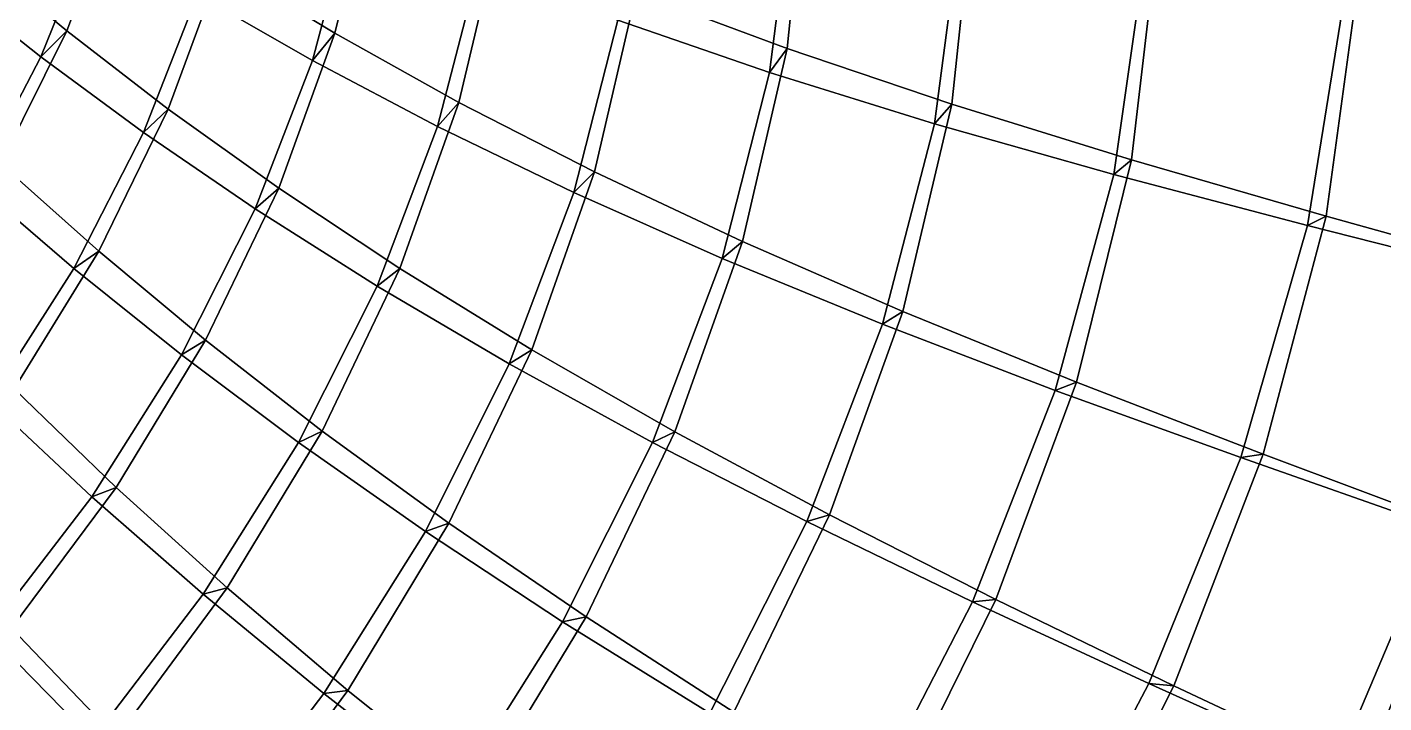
# Model space of a CAD drawing. Header units: metres. Extents: x -2184624 to 1125696, y -1900362 to 1900362.
# Drawn here: x 378009 to 861386, y -1030950 to -790229 of the extents above; entities that cross this region are included whole.
import ezdxf

# ---------------------------------------------------------------- set-up
doc = ezdxf.new("R2010")
doc.units = ezdxf.units.M

msp = doc.modelspace()

# ---------------------------------------------------------------- linework, layer by layer
at = {"layer": '1'}
for points in [[(601689.1, -714061.9, 82908.94), (655791.94, -729127.25, 79766.164), (648754.8, -797837.44, 104821.75), (594992.6, -777756.5, 110240.766)], [(376675.94, -719495.6, 150019.61), (410327.12, -743536.4, 149082.66), (392112.38, -791577.4, 175449.05), (359169.9, -764232.8, 177270.03)], [(460299.06, -716208.8, 118884.54), (501116, -736881.4, 117076.17), (487641.62, -792405.8, 144055.27), (447221.03, -767866.8, 147143.2)], [(452237.06, -729643.44, 93526.98), (493674.44, -749298.6, 90941.016), (479623.88, -802119.44, 117888.22), (438735.22, -778591.3, 121642.68)], [(596355.5, -727021.5, 55262.785), (650905.7, -740572, 51250.984), (642505.44, -806387.7, 76432.42), (588483.75, -787737, 82581.67)], [(650905.7, -740572, 51250.984), (655791.94, -729127.25, 79766.164), (648754.8, -797837.44, 104821.75), (642505.44, -806387.7, 76432.42)], [(642505.44, -806387.7, 76432.42), (648754.8, -797837.44, 104821.75), (655791.94, -729127.25, 79766.164), (650905.7, -740572, 51250.984)], [(655791.94, -729127.25, 79766.164), (715353.7, -743543.44, 75435.73), (707502.56, -817700.44, 97708.07), (648754.8, -797837.44, 104821.75)], [(367040.06, -731933.4, 125863.45), (401296.75, -755167.1, 124253.69), (382931.38, -800808.25, 150572.48), (349497.34, -774289.94, 152977.25)], [(493674.44, -749298.6, 90941.016), (501116, -736881.4, 117076.17), (487641.62, -792405.8, 144055.27), (479623.88, -802119.44, 117888.22)], [(479623.88, -802119.44, 117888.22), (487641.62, -792405.8, 144055.27), (501116, -736881.4, 117076.17), (493674.44, -749298.6, 90941.016)], [(501116, -736881.4, 117076.17), (545895.8, -757424.44, 114252.72), (531873.7, -817078.44, 139647.81), (487641.62, -792405.8, 144055.27)], [(401296.75, -755167.1, 124253.69), (410327.12, -743536.4, 149082.66), (392112.38, -791577.4, 175449.05), (382931.38, -800808.25, 150572.48)], [(382931.38, -800808.25, 150572.48), (392112.38, -791577.4, 175449.05), (410327.12, -743536.4, 149082.66), (401296.75, -755167.1, 124253.69)], [(410327.12, -743536.4, 149082.66), (447221.03, -767866.8, 147143.2), (428207.84, -819405.6, 172398.31), (392112.38, -791577.4, 175449.05)], [(650905.7, -740572, 51250.984), (710723.7, -753293.2, 46089.555), (701333.2, -824672.3, 68622.305), (642505.44, -806387.7, 76432.42)], [(710723.7, -753293.2, 46089.555), (715353.7, -743543.44, 75435.73), (707502.56, -817700.44, 97708.07), (701333.2, -824672.3, 68622.305)], [(701333.2, -824672.3, 68622.305), (707502.56, -817700.44, 97708.07), (715353.7, -743543.44, 75435.73), (710723.7, -753293.2, 46089.555)], [(715353.7, -743543.44, 75435.73), (780842.9, -757444.56, 69600.85), (771492.06, -837494.25, 88506.12), (707502.56, -817700.44, 97708.07)], [(493674.44, -749298.6, 90941.016), (538980.2, -768692.2, 87347.875), (524229.56, -825671.44, 112823.74), (479623.88, -802119.44, 117888.22)], [(710723.7, -753293.2, 46089.555), (776235.9, -765311.44, 39476.53), (765185.3, -842734.75, 58768.773), (701333.2, -824672.3, 68622.305)], [(401296.75, -755167.1, 124253.69), (438735.22, -778591.3, 121642.68), (419454.6, -827726.1, 146941.31), (382931.38, -800808.25, 150572.48)], [(538980.2, -768692.2, 87347.875), (545895.8, -757424.44, 114252.72), (531873.7, -817078.44, 139647.81), (524229.56, -825671.44, 112823.74)], [(524229.56, -825671.44, 112823.74), (531873.7, -817078.44, 139647.81), (545895.8, -757424.44, 114252.72), (538980.2, -768692.2, 87347.875)], [(545895.8, -757424.44, 114252.72), (594992.6, -777756.5, 110240.766), (580191.9, -841828.6, 133714.94), (531873.7, -817078.44, 139647.81)], [(776235.9, -765311.44, 39476.53), (780842.9, -757444.56, 69600.85), (771492.06, -837494.25, 88506.12), (765185.3, -842734.75, 58768.773)], [(765185.3, -842734.75, 58768.773), (771492.06, -837494.25, 88506.12), (780842.9, -757444.56, 69600.85), (776235.9, -765311.44, 39476.53)], [(780842.9, -757444.56, 69600.85), (852640.3, -771182.75, 61778.13), (840861.3, -857532, 76662.38), (771492.06, -837494.25, 88506.12)], [(359169.9, -764232.8, 177270.03), (392112.38, -791577.4, 175449.05), (368626.94, -838875.75, 199305.25), (336796.56, -808367.44, 202084.08)], [(382931.38, -800808.25, 150572.48), (392112.38, -791577.4, 175449.05), (359169.9, -764232.8, 177270.03), (349497.34, -774289.94, 152977.25)], [(349497.34, -774289.94, 152977.25), (359169.9, -764232.8, 177270.03), (392112.38, -791577.4, 175449.05), (382931.38, -800808.25, 150572.48)], [(438735.22, -778591.3, 121642.68), (447221.03, -767866.8, 147143.2), (428207.84, -819405.6, 172398.31), (419454.6, -827726.1, 146941.31)], [(419454.6, -827726.1, 146941.31), (428207.84, -819405.6, 172398.31), (447221.03, -767866.8, 147143.2), (438735.22, -778591.3, 121642.68)], [(447221.03, -767866.8, 147143.2), (487641.62, -792405.8, 144055.27), (467699.12, -847651.25, 167953.03), (428207.84, -819405.6, 172398.31)], [(479623.88, -802119.44, 117888.22), (487641.62, -792405.8, 144055.27), (447221.03, -767866.8, 147143.2), (438735.22, -778591.3, 121642.68)], [(438735.22, -778591.3, 121642.68), (447221.03, -767866.8, 147143.2), (487641.62, -792405.8, 144055.27), (479623.88, -802119.44, 117888.22)], [(776235.9, -765311.44, 39476.53), (847772.06, -776965.1, 30945.488), (834154.56, -860883.25, 46331.383), (765185.3, -842734.75, 58768.773)], [(538980.2, -768692.2, 87347.875), (588483.75, -787737, 82581.67), (572806.1, -849186.5, 106248.484), (524229.56, -825671.44, 112823.74)], [(847772.06, -776965.1, 30945.488), (852640.3, -771182.75, 61778.13), (840861.3, -857532, 76662.38), (834154.56, -860883.25, 46331.383)], [(834154.56, -860883.25, 46331.383), (840861.3, -857532, 76662.38), (852640.3, -771182.75, 61778.13), (847772.06, -776965.1, 30945.488)], [(852640.3, -771182.75, 61778.13), (930923, -785406.44, 51199.91), (915547.25, -878327.4, 61388.89), (840861.3, -857532, 76662.38)], [(349497.34, -774289.94, 152977.25), (382931.38, -800808.25, 150572.48), (359410.88, -845972, 174518.84), (327177.5, -816300.2, 177805.86)], [(588483.75, -787737, 82581.67), (594992.6, -777756.5, 110240.766), (580191.9, -841828.6, 133714.94), (572806.1, -849186.5, 106248.484)], [(572806.1, -849186.5, 106248.484), (580191.9, -841828.6, 133714.94), (594992.6, -777756.5, 110240.766), (588483.75, -787737, 82581.67)], [(594992.6, -777756.5, 110240.766), (648754.8, -797837.44, 104821.75), (632845.56, -866639.06, 126003.016), (580191.9, -841828.6, 133714.94)], [(642505.44, -806387.7, 76432.42), (648754.8, -797837.44, 104821.75), (594992.6, -777756.5, 110240.766), (588483.75, -787737, 82581.67)], [(588483.75, -787737, 82581.67), (594992.6, -777756.5, 110240.766), (648754.8, -797837.44, 104821.75), (642505.44, -806387.7, 76432.42)], [(847772.06, -776965.1, 30945.488), (925439.4, -788881.3, 19751.457), (908120.1, -879630.4, 30538.08), (834154.56, -860883.25, 46331.383)], [(438735.22, -778591.3, 121642.68), (479623.88, -802119.44, 117888.22), (459296.62, -854972.9, 141921.31), (419454.6, -827726.1, 146941.31)], [(588483.75, -787737, 82581.67), (642505.44, -806387.7, 76432.42), (625579.56, -872642.94, 97914.72), (572806.1, -849186.5, 106248.484)], [(382931.38, -800808.25, 150572.48), (392112.38, -791577.4, 175449.05), (368626.94, -838875.75, 199305.25), (359410.88, -845972, 174518.84)], [(359410.88, -845972, 174518.84), (368626.94, -838875.75, 199305.25), (392112.38, -791577.4, 175449.05), (382931.38, -800808.25, 150572.48)], [(392112.38, -791577.4, 175449.05), (428207.84, -819405.6, 172398.31), (403494.3, -870038.44, 195093.58), (368626.94, -838875.75, 199305.25)], [(419454.6, -827726.1, 146941.31), (428207.84, -819405.6, 172398.31), (392112.38, -791577.4, 175449.05), (382931.38, -800808.25, 150572.48)], [(382931.38, -800808.25, 150572.48), (392112.38, -791577.4, 175449.05), (428207.84, -819405.6, 172398.31), (419454.6, -827726.1, 146941.31)], [(479623.88, -802119.44, 117888.22), (487641.62, -792405.8, 144055.27), (467699.12, -847651.25, 167953.03), (459296.62, -854972.9, 141921.31)], [(459296.62, -854972.9, 141921.31), (467699.12, -847651.25, 167953.03), (487641.62, -792405.8, 144055.27), (479623.88, -802119.44, 117888.22)], [(487641.62, -792405.8, 144055.27), (531873.7, -817078.44, 139647.81), (510818.5, -876255.56, 161923.11), (467699.12, -847651.25, 167953.03)], [(524229.56, -825671.44, 112823.74), (531873.7, -817078.44, 139647.81), (487641.62, -792405.8, 144055.27), (479623.88, -802119.44, 117888.22)], [(479623.88, -802119.44, 117888.22), (487641.62, -792405.8, 144055.27), (531873.7, -817078.44, 139647.81), (524229.56, -825671.44, 112823.74)], [(382931.38, -800808.25, 150572.48), (419454.6, -827726.1, 146941.31), (394616.62, -876225.56, 169802.42), (359410.88, -845972, 174518.84)], [(479623.88, -802119.44, 117888.22), (524229.56, -825671.44, 112823.74), (502674.5, -882485.3, 135325.14), (459296.62, -854972.9, 141921.31)], [(642505.44, -806387.7, 76432.42), (648754.8, -797837.44, 104821.75), (632845.56, -866639.06, 126003.016), (625579.56, -872642.94, 97914.72)], [(625579.56, -872642.94, 97914.72), (632845.56, -866639.06, 126003.016), (648754.8, -797837.44, 104821.75), (642505.44, -806387.7, 76432.42)], [(648754.8, -797837.44, 104821.75), (707502.56, -817700.44, 97708.07), (690037.6, -891555.4, 116189), (632845.56, -866639.06, 126003.016)], [(701333.2, -824672.3, 68622.305), (707502.56, -817700.44, 97708.07), (648754.8, -797837.44, 104821.75), (642505.44, -806387.7, 76432.42)], [(642505.44, -806387.7, 76432.42), (648754.8, -797837.44, 104821.75), (707502.56, -817700.44, 97708.07), (701333.2, -824672.3, 68622.305)], [(642505.44, -806387.7, 76432.42), (701333.2, -824672.3, 68622.305), (682725.1, -896082.25, 87505.97), (625579.56, -872642.94, 97914.72)], [(419454.6, -827726.1, 146941.31), (428207.84, -819405.6, 172398.31), (403494.3, -870038.44, 195093.58), (394616.62, -876225.56, 169802.42)], [(394616.62, -876225.56, 169802.42), (403494.3, -870038.44, 195093.58), (428207.84, -819405.6, 172398.31), (419454.6, -827726.1, 146941.31)], [(428207.84, -819405.6, 172398.31), (467699.12, -847651.25, 167953.03), (441605.78, -901802.2, 189272.8), (403494.3, -870038.44, 195093.58)], [(459296.62, -854972.9, 141921.31), (467699.12, -847651.25, 167953.03), (428207.84, -819405.6, 172398.31), (419454.6, -827726.1, 146941.31)], [(419454.6, -827726.1, 146941.31), (428207.84, -819405.6, 172398.31), (467699.12, -847651.25, 167953.03), (459296.62, -854972.9, 141921.31)], [(524229.56, -825671.44, 112823.74), (531873.7, -817078.44, 139647.81), (510818.5, -876255.56, 161923.11), (502674.5, -882485.3, 135325.14)], [(502674.5, -882485.3, 135325.14), (510818.5, -876255.56, 161923.11), (531873.7, -817078.44, 139647.81), (524229.56, -825671.44, 112823.74)], [(531873.7, -817078.44, 139647.81), (580191.9, -841828.6, 133714.94), (557779.5, -905178.2, 154082.69), (510818.5, -876255.56, 161923.11)], [(572806.1, -849186.5, 106248.484), (580191.9, -841828.6, 133714.94), (531873.7, -817078.44, 139647.81), (524229.56, -825671.44, 112823.74)], [(524229.56, -825671.44, 112823.74), (531873.7, -817078.44, 139647.81), (580191.9, -841828.6, 133714.94), (572806.1, -849186.5, 106248.484)], [(701333.2, -824672.3, 68622.305), (707502.56, -817700.44, 97708.07), (690037.6, -891555.4, 116189), (682725.1, -896082.25, 87505.97)], [(682725.1, -896082.25, 87505.97), (690037.6, -891555.4, 116189), (707502.56, -817700.44, 97708.07), (701333.2, -824672.3, 68622.305)], [(707502.56, -817700.44, 97708.07), (771492.06, -837494.25, 88506.12), (751892.3, -916717.1, 103852.33), (690037.6, -891555.4, 116189)], [(765185.3, -842734.75, 58768.773), (771492.06, -837494.25, 88506.12), (707502.56, -817700.44, 97708.07), (701333.2, -824672.3, 68622.305)], [(701333.2, -824672.3, 68622.305), (707502.56, -817700.44, 97708.07), (771492.06, -837494.25, 88506.12), (765185.3, -842734.75, 58768.773)], [(524229.56, -825671.44, 112823.74), (572806.1, -849186.5, 106248.484), (549784.4, -910218.8, 126930.09), (502674.5, -882485.3, 135325.14)], [(701333.2, -824672.3, 68622.305), (765185.3, -842734.75, 58768.773), (744335.8, -919640.6, 74609.03), (682725.1, -896082.25, 87505.97)], [(419454.6, -827726.1, 146941.31), (459296.62, -854972.9, 141921.31), (432990.6, -907003.56, 163481.42), (394616.62, -876225.56, 169802.42)], [(368626.94, -838875.75, 199305.25), (403494.3, -870038.44, 195093.58), (373381.78, -919119.94, 215621.05), (340113.6, -884803.75, 221002.98)], [(394616.62, -876225.56, 169802.42), (403494.3, -870038.44, 195093.58), (368626.94, -838875.75, 199305.25), (359410.88, -845972, 174518.84)], [(359410.88, -845972, 174518.84), (368626.94, -838875.75, 199305.25), (403494.3, -870038.44, 195093.58), (394616.62, -876225.56, 169802.42)], [(765185.3, -842734.75, 58768.773), (771492.06, -837494.25, 88506.12), (751892.3, -916717.1, 103852.33), (744335.8, -919640.6, 74609.03)], [(744335.8, -919640.6, 74609.03), (751892.3, -916717.1, 103852.33), (771492.06, -837494.25, 88506.12), (765185.3, -842734.75, 58768.773)], [(771492.06, -837494.25, 88506.12), (840861.3, -857532, 76662.38), (818413.9, -942381.56, 88438.54), (751892.3, -916717.1, 103852.33)], [(834154.56, -860883.25, 46331.383), (840861.3, -857532, 76662.38), (771492.06, -837494.25, 88506.12), (765185.3, -842734.75, 58768.773)], [(765185.3, -842734.75, 58768.773), (771492.06, -837494.25, 88506.12), (840861.3, -857532, 76662.38), (834154.56, -860883.25, 46331.383)], [(572806.1, -849186.5, 106248.484), (580191.9, -841828.6, 133714.94), (557779.5, -905178.2, 154082.69), (549784.4, -910218.8, 126930.09)], [(549784.4, -910218.8, 126930.09), (557779.5, -905178.2, 154082.69), (580191.9, -841828.6, 133714.94), (572806.1, -849186.5, 106248.484)], [(580191.9, -841828.6, 133714.94), (632845.56, -866639.06, 126003.016), (608758.9, -934412.94, 144159.84), (557779.5, -905178.2, 154082.69)], [(625579.56, -872642.94, 97914.72), (632845.56, -866639.06, 126003.016), (580191.9, -841828.6, 133714.94), (572806.1, -849186.5, 106248.484)], [(572806.1, -849186.5, 106248.484), (580191.9, -841828.6, 133714.94), (632845.56, -866639.06, 126003.016), (625579.56, -872642.94, 97914.72)], [(765185.3, -842734.75, 58768.773), (834154.56, -860883.25, 46331.383), (810379.4, -943573.94, 58677.3), (744335.8, -919640.6, 74609.03)], [(359410.88, -845972, 174518.84), (394616.62, -876225.56, 169802.42), (364507.72, -923411.06, 190573.45), (330967.78, -890000.4, 196398.2)], [(459296.62, -854972.9, 141921.31), (467699.12, -847651.25, 167953.03), (441605.78, -901802.2, 189272.8), (432990.6, -907003.56, 163481.42)], [(432990.6, -907003.56, 163481.42), (441605.78, -901802.2, 189272.8), (467699.12, -847651.25, 167953.03), (459296.62, -854972.9, 141921.31)], [(467699.12, -847651.25, 167953.03), (510818.5, -876255.56, 161923.11), (483152.56, -934118.94, 181640.34), (441605.78, -901802.2, 189272.8)], [(502674.5, -882485.3, 135325.14), (510818.5, -876255.56, 161923.11), (467699.12, -847651.25, 167953.03), (459296.62, -854972.9, 141921.31)], [(459296.62, -854972.9, 141921.31), (467699.12, -847651.25, 167953.03), (510818.5, -876255.56, 161923.11), (502674.5, -882485.3, 135325.14)], [(572806.1, -849186.5, 106248.484), (625579.56, -872642.94, 97914.72), (600783.25, -938163.06, 116467.805), (549784.4, -910218.8, 126930.09)], [(459296.62, -854972.9, 141921.31), (502674.5, -882485.3, 135325.14), (474711.3, -938253.8, 155354.62), (432990.6, -907003.56, 163481.42)], [(834154.56, -860883.25, 46331.383), (840861.3, -857532, 76662.38), (818413.9, -942381.56, 88438.54), (810379.4, -943573.94, 58677.3)], [(810379.4, -943573.94, 58677.3), (818413.9, -942381.56, 88438.54), (840861.3, -857532, 76662.38), (834154.56, -860883.25, 46331.383)], [(840861.3, -857532, 76662.38), (915547.25, -878327.4, 61388.89), (889426.6, -968948.75, 69220.7), (818413.9, -942381.56, 88438.54)], [(908120.1, -879630.4, 30538.08), (915547.25, -878327.4, 61388.89), (840861.3, -857532, 76662.38), (834154.56, -860883.25, 46331.383)], [(834154.56, -860883.25, 46331.383), (840861.3, -857532, 76662.38), (915547.25, -878327.4, 61388.89), (908120.1, -879630.4, 30538.08)], [(834154.56, -860883.25, 46331.383), (908120.1, -879630.4, 30538.08), (880637.6, -968284.9, 38991.566), (810379.4, -943573.94, 58677.3)], [(394616.62, -876225.56, 169802.42), (403494.3, -870038.44, 195093.58), (373381.78, -919119.94, 215621.05), (364507.72, -923411.06, 190573.45)], [(364507.72, -923411.06, 190573.45), (373381.78, -919119.94, 215621.05), (403494.3, -870038.44, 195093.58), (394616.62, -876225.56, 169802.42)], [(403494.3, -870038.44, 195093.58), (441605.78, -901802.2, 189272.8), (409733.38, -954198.75, 208444.06), (373381.78, -919119.94, 215621.05)], [(432990.6, -907003.56, 163481.42), (441605.78, -901802.2, 189272.8), (403494.3, -870038.44, 195093.58), (394616.62, -876225.56, 169802.42)], [(394616.62, -876225.56, 169802.42), (403494.3, -870038.44, 195093.58), (441605.78, -901802.2, 189272.8), (432990.6, -907003.56, 163481.42)], [(625579.56, -872642.94, 97914.72), (632845.56, -866639.06, 126003.016), (608758.9, -934412.94, 144159.84), (600783.25, -938163.06, 116467.805)], [(600783.25, -938163.06, 116467.805), (608758.9, -934412.94, 144159.84), (632845.56, -866639.06, 126003.016), (625579.56, -872642.94, 97914.72)], [(632845.56, -866639.06, 126003.016), (690037.6, -891555.4, 116189), (663879.56, -964006.9, 131818.97), (608758.9, -934412.94, 144159.84)], [(682725.1, -896082.25, 87505.97), (690037.6, -891555.4, 116189), (632845.56, -866639.06, 126003.016), (625579.56, -872642.94, 97914.72)], [(625579.56, -872642.94, 97914.72), (632845.56, -866639.06, 126003.016), (690037.6, -891555.4, 116189), (682725.1, -896082.25, 87505.97)], [(625579.56, -872642.94, 97914.72), (682725.1, -896082.25, 87505.97), (655771.7, -966361.1, 103606.46), (600783.25, -938163.06, 116467.805)], [(394616.62, -876225.56, 169802.42), (432990.6, -907003.56, 163481.42), (401057.75, -957516.1, 182955.94), (364507.72, -923411.06, 190573.45)], [(502674.5, -882485.3, 135325.14), (510818.5, -876255.56, 161923.11), (483152.56, -934118.94, 181640.34), (474711.3, -938253.8, 155354.62)], [(474711.3, -938253.8, 155354.62), (483152.56, -934118.94, 181640.34), (510818.5, -876255.56, 161923.11), (502674.5, -882485.3, 135325.14)], [(510818.5, -876255.56, 161923.11), (557779.5, -905178.2, 154082.69), (528299.56, -966959.06, 171960.75), (483152.56, -934118.94, 181640.34)], [(549784.4, -910218.8, 126930.09), (557779.5, -905178.2, 154082.69), (510818.5, -876255.56, 161923.11), (502674.5, -882485.3, 135325.14)], [(502674.5, -882485.3, 135325.14), (510818.5, -876255.56, 161923.11), (557779.5, -905178.2, 154082.69), (549784.4, -910218.8, 126930.09)], [(502674.5, -882485.3, 135325.14), (549784.4, -910218.8, 126930.09), (519929.1, -969942.3, 145188.03), (474711.3, -938253.8, 155354.62)], [(682725.1, -896082.25, 87505.97), (690037.6, -891555.4, 116189), (663879.56, -964006.9, 131818.97), (655771.7, -966361.1, 103606.46)], [(655771.7, -966361.1, 103606.46), (663879.56, -964006.9, 131818.97), (690037.6, -891555.4, 116189), (682725.1, -896082.25, 87505.97)], [(690037.6, -891555.4, 116189), (751892.3, -916717.1, 103852.33), (723184.25, -994077.3, 116640.7), (663879.56, -964006.9, 131818.97)], [(744335.8, -919640.6, 74609.03), (751892.3, -916717.1, 103852.33), (690037.6, -891555.4, 116189), (682725.1, -896082.25, 87505.97)], [(682725.1, -896082.25, 87505.97), (690037.6, -891555.4, 116189), (751892.3, -916717.1, 103852.33), (744335.8, -919640.6, 74609.03)], [(682725.1, -896082.25, 87505.97), (744335.8, -919640.6, 74609.03), (714766.5, -994927.06, 87930.53), (655771.7, -966361.1, 103606.46)], [(432990.6, -907003.56, 163481.42), (441605.78, -901802.2, 189272.8), (409733.38, -954198.75, 208444.06), (401057.75, -957516.1, 182955.94)], [(401057.75, -957516.1, 182955.94), (409733.38, -954198.75, 208444.06), (441605.78, -901802.2, 189272.8), (432990.6, -907003.56, 163481.42)], [(441605.78, -901802.2, 189272.8), (483152.56, -934118.94, 181640.34), (449326.44, -990002.4, 199263.27), (409733.38, -954198.75, 208444.06)], [(474711.3, -938253.8, 155354.62), (483152.56, -934118.94, 181640.34), (441605.78, -901802.2, 189272.8), (432990.6, -907003.56, 163481.42)], [(432990.6, -907003.56, 163481.42), (441605.78, -901802.2, 189272.8), (483152.56, -934118.94, 181640.34), (474711.3, -938253.8, 155354.62)], [(432990.6, -907003.56, 163481.42), (474711.3, -938253.8, 155354.62), (440764.94, -992273.75, 173337.11), (401057.75, -957516.1, 182955.94)], [(549784.4, -910218.8, 126930.09), (557779.5, -905178.2, 154082.69), (528299.56, -966959.06, 171960.75), (519929.1, -969942.3, 145188.03)], [(519929.1, -969942.3, 145188.03), (528299.56, -966959.06, 171960.75), (557779.5, -905178.2, 154082.69), (549784.4, -910218.8, 126930.09)], [(557779.5, -905178.2, 154082.69), (608758.9, -934412.94, 144159.84), (577172.2, -1000321, 159954.64), (528299.56, -966959.06, 171960.75)], [(600783.25, -938163.06, 116467.805), (608758.9, -934412.94, 144159.84), (557779.5, -905178.2, 154082.69), (549784.4, -910218.8, 126930.09)], [(549784.4, -910218.8, 126930.09), (557779.5, -905178.2, 154082.69), (608758.9, -934412.94, 144159.84), (600783.25, -938163.06, 116467.805)], [(549784.4, -910218.8, 126930.09), (600783.25, -938163.06, 116467.805), (568752.8, -1002063.1, 132703.92), (519929.1, -969942.3, 145188.03)], [(744335.8, -919640.6, 74609.03), (751892.3, -916717.1, 103852.33), (723184.25, -994077.3, 116640.7), (714766.5, -994927.06, 87930.53)], [(714766.5, -994927.06, 87930.53), (723184.25, -994077.3, 116640.7), (751892.3, -916717.1, 103852.33), (744335.8, -919640.6, 74609.03)], [(751892.3, -916717.1, 103852.33), (818413.9, -942381.56, 88438.54), (786602.5, -1024830.7, 98099.71), (723184.25, -994077.3, 116640.7)], [(810379.4, -943573.94, 58677.3), (818413.9, -942381.56, 88438.54), (751892.3, -916717.1, 103852.33), (744335.8, -919640.6, 74609.03)], [(744335.8, -919640.6, 74609.03), (751892.3, -916717.1, 103852.33), (818413.9, -942381.56, 88438.54), (810379.4, -943573.94, 58677.3)], [(373381.78, -919119.94, 215621.05), (409733.38, -954198.75, 208444.06), (372473.75, -1004301.7, 225824.31), (338205.53, -966116.06, 234316.19)], [(401057.75, -957516.1, 182955.94), (409733.38, -954198.75, 208444.06), (373381.78, -919119.94, 215621.05), (364507.72, -923411.06, 190573.45)], [(364507.72, -923411.06, 190573.45), (373381.78, -919119.94, 215621.05), (409733.38, -954198.75, 208444.06), (401057.75, -957516.1, 182955.94)], [(744335.8, -919640.6, 74609.03), (810379.4, -943573.94, 58677.3), (777668.6, -1024065.2, 68917.914), (714766.5, -994927.06, 87930.53)], [(364507.72, -923411.06, 190573.45), (401057.75, -957516.1, 182955.94), (363870.5, -1005941.2, 200674.38), (329448.47, -968719.44, 209559.28)], [(474711.3, -938253.8, 155354.62), (483152.56, -934118.94, 181640.34), (449326.44, -990002.4, 199263.27), (440764.94, -992273.75, 173337.11)], [(440764.94, -992273.75, 173337.11), (449326.44, -990002.4, 199263.27), (483152.56, -934118.94, 181640.34), (474711.3, -938253.8, 155354.62)], [(483152.56, -934118.94, 181640.34), (528299.56, -966959.06, 171960.75), (492289.78, -1026506.8, 187838.45), (449326.44, -990002.4, 199263.27)], [(519929.1, -969942.3, 145188.03), (528299.56, -966959.06, 171960.75), (483152.56, -934118.94, 181640.34), (474711.3, -938253.8, 155354.62)], [(474711.3, -938253.8, 155354.62), (483152.56, -934118.94, 181640.34), (528299.56, -966959.06, 171960.75), (519929.1, -969942.3, 145188.03)], [(600783.25, -938163.06, 116467.805), (608758.9, -934412.94, 144159.84), (577172.2, -1000321, 159954.64), (568752.8, -1002063.1, 132703.92)], [(568752.8, -1002063.1, 132703.92), (577172.2, -1000321, 159954.64), (608758.9, -934412.94, 144159.84), (600783.25, -938163.06, 116467.805)], [(608758.9, -934412.94, 144159.84), (663879.56, -964006.9, 131818.97), (629838.9, -1034245.3, 145287.22), (577172.2, -1000321, 159954.64)], [(655771.7, -966361.1, 103606.46), (663879.56, -964006.9, 131818.97), (608758.9, -934412.94, 144159.84), (600783.25, -938163.06, 116467.805)], [(600783.25, -938163.06, 116467.805), (608758.9, -934412.94, 144159.84), (663879.56, -964006.9, 131818.97), (655771.7, -966361.1, 103606.46)], [(474711.3, -938253.8, 155354.62), (519929.1, -969942.3, 145188.03), (483745.97, -1027654.94, 161476.83), (440764.94, -992273.75, 173337.11)], [(600783.25, -938163.06, 116467.805), (655771.7, -966361.1, 103606.46), (621232.4, -1034652.2, 117568.88), (568752.8, -1002063.1, 132703.92)], [(810379.4, -943573.94, 58677.3), (818413.9, -942381.56, 88438.54), (786602.5, -1024830.7, 98099.71), (777668.6, -1024065.2, 68917.914)], [(777668.6, -1024065.2, 68917.914), (786602.5, -1024830.7, 98099.71), (818413.9, -942381.56, 88438.54), (810379.4, -943573.94, 58677.3)], [(818413.9, -942381.56, 88438.54), (889426.6, -968948.75, 69220.7), (853908.8, -1056567.1, 75547.03), (786602.5, -1024830.7, 98099.71)], [(880637.6, -968284.9, 38991.566), (889426.6, -968948.75, 69220.7), (818413.9, -942381.56, 88438.54), (810379.4, -943573.94, 58677.3)], [(810379.4, -943573.94, 58677.3), (818413.9, -942381.56, 88438.54), (889426.6, -968948.75, 69220.7), (880637.6, -968284.9, 38991.566)], [(810379.4, -943573.94, 58677.3), (880637.6, -968284.9, 38991.566), (844220.94, -1054076.4, 45921.16), (777668.6, -1024065.2, 68917.914)], [(401057.75, -957516.1, 182955.94), (409733.38, -954198.75, 208444.06), (372473.75, -1004301.7, 225824.31), (363870.5, -1005941.2, 200674.38)], [(363870.5, -1005941.2, 200674.38), (372473.75, -1004301.7, 225824.31), (409733.38, -954198.75, 208444.06), (401057.75, -957516.1, 182955.94)], [(409733.38, -954198.75, 208444.06), (449326.44, -990002.4, 199263.27), (409792.75, -1043364.5, 215164.86), (372473.75, -1004301.7, 225824.31)], [(440764.94, -992273.75, 173337.11), (449326.44, -990002.4, 199263.27), (409733.38, -954198.75, 208444.06), (401057.75, -957516.1, 182955.94)], [(401057.75, -957516.1, 182955.94), (409733.38, -954198.75, 208444.06), (449326.44, -990002.4, 199263.27), (440764.94, -992273.75, 173337.11)], [(401057.75, -957516.1, 182955.94), (440764.94, -992273.75, 173337.11), (401263.88, -1043973, 189620.64), (363870.5, -1005941.2, 200674.38)], [(655771.7, -966361.1, 103606.46), (663879.56, -964006.9, 131818.97), (629838.9, -1034245.3, 145287.22), (621232.4, -1034652.2, 117568.88)], [(621232.4, -1034652.2, 117568.88), (629838.9, -1034245.3, 145287.22), (663879.56, -964006.9, 131818.97), (655771.7, -966361.1, 103606.46)], [(655771.7, -966361.1, 103606.46), (714766.5, -994927.06, 87930.53), (677338.6, -1067800, 99378.81), (621232.4, -1034652.2, 117568.88)], [(663879.56, -964006.9, 131818.97), (723184.25, -994077.3, 116640.7), (686291.5, -1068826.8, 127553.375), (629838.9, -1034245.3, 145287.22)], [(714766.5, -994927.06, 87930.53), (723184.25, -994077.3, 116640.7), (663879.56, -964006.9, 131818.97), (655771.7, -966361.1, 103606.46)], [(655771.7, -966361.1, 103606.46), (663879.56, -964006.9, 131818.97), (723184.25, -994077.3, 116640.7), (714766.5, -994927.06, 87930.53)], [(519929.1, -969942.3, 145188.03), (528299.56, -966959.06, 171960.75), (492289.78, -1026506.8, 187838.45), (483745.97, -1027654.94, 161476.83)], [(483745.97, -1027654.94, 161476.83), (492289.78, -1026506.8, 187838.45), (528299.56, -966959.06, 171960.75), (519929.1, -969942.3, 145188.03)], [(519929.1, -969942.3, 145188.03), (568752.8, -1002063.1, 132703.92), (530074.4, -1063653.8, 147095.9), (483745.97, -1027654.94, 161476.83)], [(528299.56, -966959.06, 171960.75), (577172.2, -1000321, 159954.64), (538710.75, -1063711, 173890.38), (492289.78, -1026506.8, 187838.45)], [(568752.8, -1002063.1, 132703.92), (577172.2, -1000321, 159954.64), (528299.56, -966959.06, 171960.75), (519929.1, -969942.3, 145188.03)], [(519929.1, -969942.3, 145188.03), (528299.56, -966959.06, 171960.75), (577172.2, -1000321, 159954.64), (568752.8, -1002063.1, 132703.92)], [(880637.6, -968284.9, 38991.566), (889426.6, -968948.75, 69220.7), (853908.8, -1056567.1, 75547.03), (844220.94, -1054076.4, 45921.16)], [(880637.6, -968284.9, 38991.566), (954637.25, -994326.2, 14632.164), (913969.25, -1085348.8, 18163.695), (844220.94, -1054076.4, 45921.16)], [(844220.94, -1054076.4, 45921.16), (853908.8, -1056567.1, 75547.03), (889426.6, -968948.75, 69220.7), (880637.6, -968284.9, 38991.566)], [(889426.6, -968948.75, 69220.7), (964503.9, -996958.8, 45274.082), (924681.6, -1089670, 48208.742), (853908.8, -1056567.1, 75547.03)], [(440764.94, -992273.75, 173337.11), (449326.44, -990002.4, 199263.27), (409792.75, -1043364.5, 215164.86), (401263.88, -1043973, 189620.64)], [(401263.88, -1043973, 189620.64), (409792.75, -1043364.5, 215164.86), (449326.44, -990002.4, 199263.27), (440764.94, -992273.75, 173337.11)], [(449326.44, -990002.4, 199263.27), (492289.78, -1026506.8, 187838.45), (450263.84, -1083283.9, 202097.3), (409792.75, -1043364.5, 215164.86)], [(483745.97, -1027654.94, 161476.83), (492289.78, -1026506.8, 187838.45), (449326.44, -990002.4, 199263.27), (440764.94, -992273.75, 173337.11)], [(440764.94, -992273.75, 173337.11), (449326.44, -990002.4, 199263.27), (492289.78, -1026506.8, 187838.45), (483745.97, -1027654.94, 161476.83)], [(440764.94, -992273.75, 173337.11), (483745.97, -1027654.94, 161476.83), (441719.53, -1082789.4, 176156.58), (401263.88, -1043973, 189620.64)], [(714766.5, -994927.06, 87930.53), (723184.25, -994077.3, 116640.7), (686291.5, -1068826.8, 127553.375), (677338.6, -1067800, 99378.81)], [(677338.6, -1067800, 99378.81), (686291.5, -1068826.8, 127553.375), (723184.25, -994077.3, 116640.7), (714766.5, -994927.06, 87930.53)], [(714766.5, -994927.06, 87930.53), (777668.6, -1024065.2, 68917.914), (736936.1, -1101658.2, 77646.66), (677338.6, -1067800, 99378.81)], [(723184.25, -994077.3, 116640.7), (786602.5, -1024830.7, 98099.71), (746417.6, -1104221, 106266.266), (686291.5, -1068826.8, 127553.375)], [(777668.6, -1024065.2, 68917.914), (786602.5, -1024830.7, 98099.71), (723184.25, -994077.3, 116640.7), (714766.5, -994927.06, 87930.53)], [(714766.5, -994927.06, 87930.53), (723184.25, -994077.3, 116640.7), (786602.5, -1024830.7, 98099.71), (777668.6, -1024065.2, 68917.914)], [(568752.8, -1002063.1, 132703.92), (577172.2, -1000321, 159954.64), (538710.75, -1063711, 173890.38), (530074.4, -1063653.8, 147095.9)], [(530074.4, -1063653.8, 147095.9), (538710.75, -1063711, 173890.38), (577172.2, -1000321, 159954.64), (568752.8, -1002063.1, 132703.92)], [(577172.2, -1000321, 159954.64), (629838.9, -1034245.3, 145287.22), (588621.25, -1101646.2, 157091.58), (538710.75, -1063711, 173890.38)], [(621232.4, -1034652.2, 117568.88), (629838.9, -1034245.3, 145287.22), (577172.2, -1000321, 159954.64), (568752.8, -1002063.1, 132703.92)], [(568752.8, -1002063.1, 132703.92), (577172.2, -1000321, 159954.64), (629838.9, -1034245.3, 145287.22), (621232.4, -1034652.2, 117568.88)], [(372473.75, -1004301.7, 225824.31), (409792.75, -1043364.5, 215164.86), (364991.9, -1093756.8, 229643.58), (330221.2, -1051663, 241706.1)], [(401263.88, -1043973, 189620.64), (409792.75, -1043364.5, 215164.86), (372473.75, -1004301.7, 225824.31), (363870.5, -1005941.2, 200674.38)], [(363870.5, -1005941.2, 200674.38), (372473.75, -1004301.7, 225824.31), (409792.75, -1043364.5, 215164.86), (401263.88, -1043973, 189620.64)], [(568752.8, -1002063.1, 132703.92), (621232.4, -1034652.2, 117568.88), (579766.4, -1100296.2, 129866.484), (530074.4, -1063653.8, 147095.9)], [(363870.5, -1005941.2, 200674.38), (401263.88, -1043973, 189620.64), (356626.9, -1092878.5, 204488.02), (321805.44, -1051805.5, 216910.94)], [(777668.6, -1024065.2, 68917.914), (786602.5, -1024830.7, 98099.71), (746417.6, -1104221, 106266.266), (736936.1, -1101658.2, 77646.66)], [(777668.6, -1024065.2, 68917.914), (844220.94, -1054076.4, 45921.16), (799759.25, -1136439.4, 51793.57), (736936.1, -1101658.2, 77646.66)], [(736936.1, -1101658.2, 77646.66), (746417.6, -1104221, 106266.266), (786602.5, -1024830.7, 98099.71), (777668.6, -1024065.2, 68917.914)], [(844220.94, -1054076.4, 45921.16), (853908.8, -1056567.1, 75547.03), (786602.5, -1024830.7, 98099.71), (777668.6, -1024065.2, 68917.914)], [(777668.6, -1024065.2, 68917.914), (786602.5, -1024830.7, 98099.71), (853908.8, -1056567.1, 75547.03), (844220.94, -1054076.4, 45921.16)], [(483745.97, -1027654.94, 161476.83), (492289.78, -1026506.8, 187838.45), (450263.84, -1083283.9, 202097.3), (441719.53, -1082789.4, 176156.58)], [(441719.53, -1082789.4, 176156.58), (450263.84, -1083283.9, 202097.3), (492289.78, -1026506.8, 187838.45), (483745.97, -1027654.94, 161476.83)], [(483745.97, -1027654.94, 161476.83), (530074.4, -1063653.8, 147095.9), (485285.66, -1122380.6, 160005.2), (441719.53, -1082789.4, 176156.58)], [(492289.78, -1026506.8, 187838.45), (538710.75, -1063711, 173890.38), (493946.97, -1124056.4, 186345.8), (450263.84, -1083283.9, 202097.3)], [(530074.4, -1063653.8, 147095.9), (538710.75, -1063711, 173890.38), (492289.78, -1026506.8, 187838.45), (483745.97, -1027654.94, 161476.83)], [(483745.97, -1027654.94, 161476.83), (492289.78, -1026506.8, 187838.45), (538710.75, -1063711, 173890.38), (530074.4, -1063653.8, 147095.9)], [(786602.5, -1024830.7, 98099.71), (853908.8, -1056567.1, 75547.03), (809976.4, -1140643.6, 80849.555), (746417.6, -1104221, 106266.266)]]:
    msp.add_3dface(points, dxfattribs=at)

doc.saveas('drawing.dxf')
